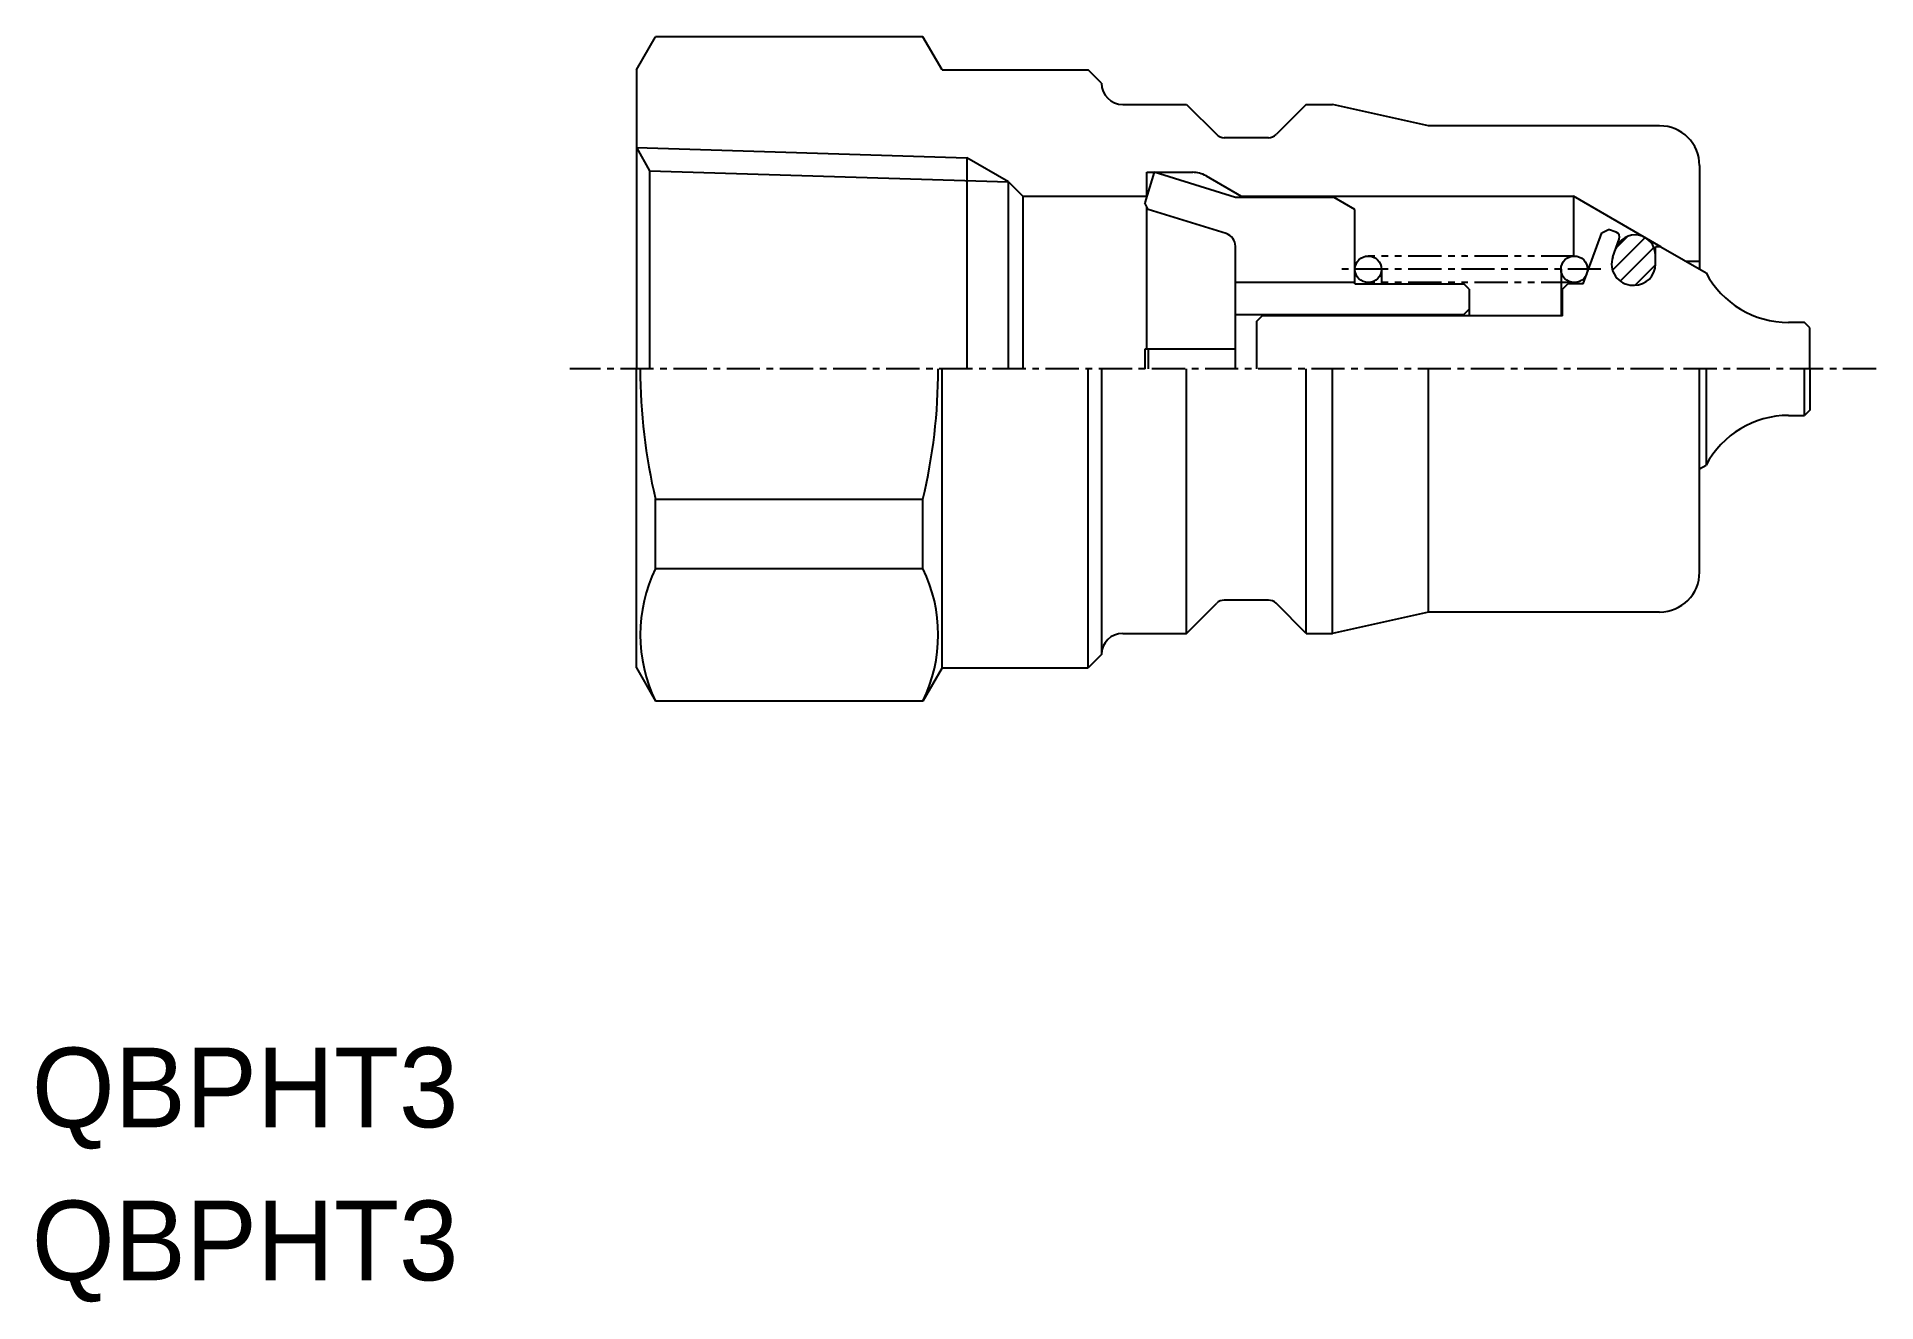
# Model space of a CAD drawing. Extents: x 100.3 to 169.5, y 154.3 to 201.9.
import ezdxf
from ezdxf.enums import TextEntityAlignment as Align

# ---------------------------------------------------------------- set-up
doc = ezdxf.new("R2010")
doc.units = 0
doc.linetypes.add('CENTER', pattern=[2, 1.25, -0.25, 0.25, -0.25])
doc.linetypes.add('PHANTOM', pattern=[2.5, 1.25, -0.25, 0.25, -0.25, 0.25, -0.25])
doc.layers.get('0').update_dxf_attribs({"linetype": 'CONTINUOUS'})
doc.layers.add('CENTER', color=1, linetype='CENTER')

msp = doc.modelspace()

# ---------------------------------------------------------------- linework, layer by layer
at = {"color": 7, "linetype": 'CONTINUOUS'}
for p, q in [((122.823, 200.64), (123.545, 201.89)), ((133.602, 201.89), (123.545, 201.89)), ((134.323, 200.64), (133.602, 201.89)), ((122.823, 200.64), (122.823, 189.39)), ((134.323, 200.64), (139.823, 200.64)), ((140.323, 200.14), (139.823, 200.64)), ((141.123, 199.34), (143.523, 199.34)), ((143.523, 199.34), (144.656, 198.207)), ((148.023, 199.34), (146.891, 198.207)), ((148.023, 199.34), (149.015, 199.34)), ((152.623, 198.54), (149.015, 199.34)), ((146.608, 198.09), (144.939, 198.09)), ((161.323, 198.54), (152.623, 198.54)), ((122.823, 197.721), (123.322, 196.849)), ((135.256, 197.331), (135.256, 189.39)), ((123.322, 196.849), (123.322, 189.39)), ((123.322, 196.849), (136.823, 196.426)), ((142.303, 196.79), (141.947, 195.644)), ((142.023, 195.89), (142.023, 196.79)), ((142.023, 196.79), (143.755, 196.79)), ((145.359, 195.84), (142.303, 196.79)), ((144.255, 196.656), (145.582, 195.89)), ((162.823, 197.04), (162.823, 193.151)), ((136.823, 189.39), (136.823, 196.426)), ((136.823, 196.426), (137.36, 195.89)), ((137.36, 195.89), (137.36, 189.39)), ((137.36, 195.89), (142.023, 195.89)), ((145.582, 195.89), (158.08, 195.89)), ((145.582, 195.89), (145.582, 195.84)), ((158.08, 195.89), (158.08, 193.64)), ((161.371, 193.99), (158.08, 195.89)), ((142.079, 195.394), (141.947, 195.644)), ((142.023, 190.14), (142.023, 195.499)), ((145.007, 194.483), (142.079, 195.394)), ((149.08, 195.84), (145.359, 195.84)), ((149.859, 195.39), (149.08, 195.84)), ((149.859, 192.59), (149.859, 195.39)), ((158.444, 192.59), (159.146, 194.518)), ((159.146, 194.518), (159.402, 194.637)), ((159.684, 194.535), (159.402, 194.637)), ((145.359, 189.39), (145.359, 194.006)), ((159.562, 193.613), (159.804, 194.278)), ((161.171, 193.34), (161.171, 193.99)), ((161.371, 193.99), (161.171, 193.99)), ((161.371, 193.99), (163.071, 193.008)), ((150.859, 193.14), (150.859, 192.59)), ((157.612, 193.14), (157.612, 191.39)), ((162.323, 193.44), (162.823, 193.44)), ((149.859, 192.64), (145.359, 192.64)), ((149.859, 192.59), (153.959, 192.59)), ((154.159, 192.39), (153.959, 192.59)), ((157.671, 192.39), (157.871, 192.59)), ((158.444, 192.59), (157.871, 192.59)), ((160.313, 192.54), (160.371, 192.54)), ((154.159, 192.39), (154.159, 191.39)), ((157.671, 191.39), (157.671, 192.39)), ((145.359, 191.44), (153.959, 191.44)), ((146.171, 191.19), (146.371, 191.39)), ((146.171, 189.39), (146.171, 191.19)), ((157.671, 191.39), (146.371, 191.39)), ((154.159, 191.64), (153.959, 191.44)), ((153.959, 191.44), (153.959, 191.39)), ((166.771, 191.14), (166.171, 191.14)), ((166.971, 190.94), (166.771, 191.14)), ((166.971, 189.39), (166.971, 190.94)), ((145.359, 190.14), (141.947, 190.14)), ((141.947, 190.14), (141.947, 189.39)), ((142.079, 190.14), (142.079, 189.39)), ((122.823, 178.14), (122.823, 189.39)), ((134.323, 178.14), (134.323, 189.39)), ((139.823, 178.14), (139.823, 189.39)), ((140.323, 189.39), (140.323, 178.64)), ((143.523, 179.44), (143.523, 189.39)), ((148.023, 179.44), (148.023, 189.39)), ((149.015, 179.44), (149.015, 189.39)), ((152.623, 180.24), (152.623, 189.39)), ((162.823, 181.74), (162.823, 189.39)), ((163.071, 189.39), (163.071, 185.771)), ((166.771, 187.64), (166.771, 189.39)), ((166.971, 189.39), (166.971, 187.84)), ((166.171, 187.64), (166.771, 187.64)), ((166.971, 187.84), (166.771, 187.64)), ((162.823, 185.629), (163.071, 185.771)), ((123.545, 184.491), (133.602, 184.491)), ((123.545, 181.88), (123.545, 184.491)), ((133.602, 181.88), (133.602, 184.491)), ((123.545, 181.88), (133.602, 181.88)), ((146.608, 180.69), (144.939, 180.69)), ((143.523, 179.44), (144.656, 180.573)), ((148.023, 179.44), (146.891, 180.573)), ((152.623, 180.24), (149.015, 179.44)), ((161.323, 180.24), (152.623, 180.24)), ((141.123, 179.44), (143.523, 179.44)), ((148.023, 179.44), (149.015, 179.44)), ((140.323, 178.64), (139.823, 178.14)), ((122.823, 178.14), (123.545, 176.89)), ((134.323, 178.14), (133.602, 176.89)), ((134.323, 178.14), (139.823, 178.14)), ((133.602, 176.89), (123.545, 176.89))]:
    msp.add_line(p, q, dxfattribs=at)
at = {"color": 3, "linetype": 'CONTINUOUS'}
for p, q in [((122.823, 197.721), (135.256, 197.331)), ((136.823, 196.426), (135.256, 197.331)), ((159.548, 193.106), (160.776, 194.333)), ((159.684, 193.949), (160.11, 194.375)), ((159.842, 192.693), (161.11, 193.961)), ((160.397, 192.54), (161.17, 193.314))]:
    msp.add_line(p, q, dxfattribs=at)
at = {"color": 3, "linetype": 'PHANTOM'}
for p, q in [((158.112, 193.64), (150.359, 193.64)), ((158.112, 192.64), (150.359, 192.64))]:
    msp.add_line(p, q, dxfattribs=at)
at = {"color": 7, "linetype": 'CONTINUOUS'}
for centre in [(150.359, 193.14), (158.112, 193.14)]:
    msp.add_circle(centre, 0.5, dxfattribs=at)
for centre, radius, start, end in [((141.123, 200.14), 0.8, 180, 270), ((144.939, 198.49), 0.4, 225, 270), ((146.608, 198.49), 0.4, 270, 315), ((161.323, 197.04), 1.5, 0, 90), ((143.755, 195.79), 1, 60, 90), ((144.859, 194.006), 0.5, 0, 72.73), ((159.616, 194.347), 0.2, 340, 70), ((160.399, 193.66), 0.771, 0, 160), ((160.313, 193.34), 0.8, 160, 270), ((160.371, 193.34), 0.8, 270, 0), ((166.167, 194.64), 3.5, 207.78409, 270.05752), ((144.041, 189.39), 21.073, 180, 193.44274), ((113.106, 189.39), 21.073, 346.55726, 0), ((166.167, 184.14), 3.5, 89.94248, 152.21591), ((128.648, 179.385), 5.68, 153.94283, 206.05717), ((128.499, 179.385), 5.68, 333.94283, 26.05717), ((161.323, 181.74), 1.5, 270, 0), ((144.939, 180.29), 0.4, 90, 135), ((146.608, 180.29), 0.4, 45, 90), ((141.123, 178.64), 0.8, 90, 180)]:
    msp.add_arc(centre, radius, start, end, dxfattribs=at)
at = {"layer": 'CENTER', "color": 1, "linetype": 'CENTER'}
for p, q in [((159.112, 193.14), (149.359, 193.14)), ((169.471, 189.39), (120.323, 189.39))]:
    msp.add_line(p, q, dxfattribs=at)

# ---------------------------------------------------------------- texts
at = {"color": 7, "linetype": 'CONTINUOUS'}
for p in [(100.074, 159.95), (100.074, 154.193)]:
    msp.add_text('QBPHT3', height=3, dxfattribs=at).set_placement(p, align=Align.BOTTOM_LEFT)

doc.saveas('drawing.dxf')
